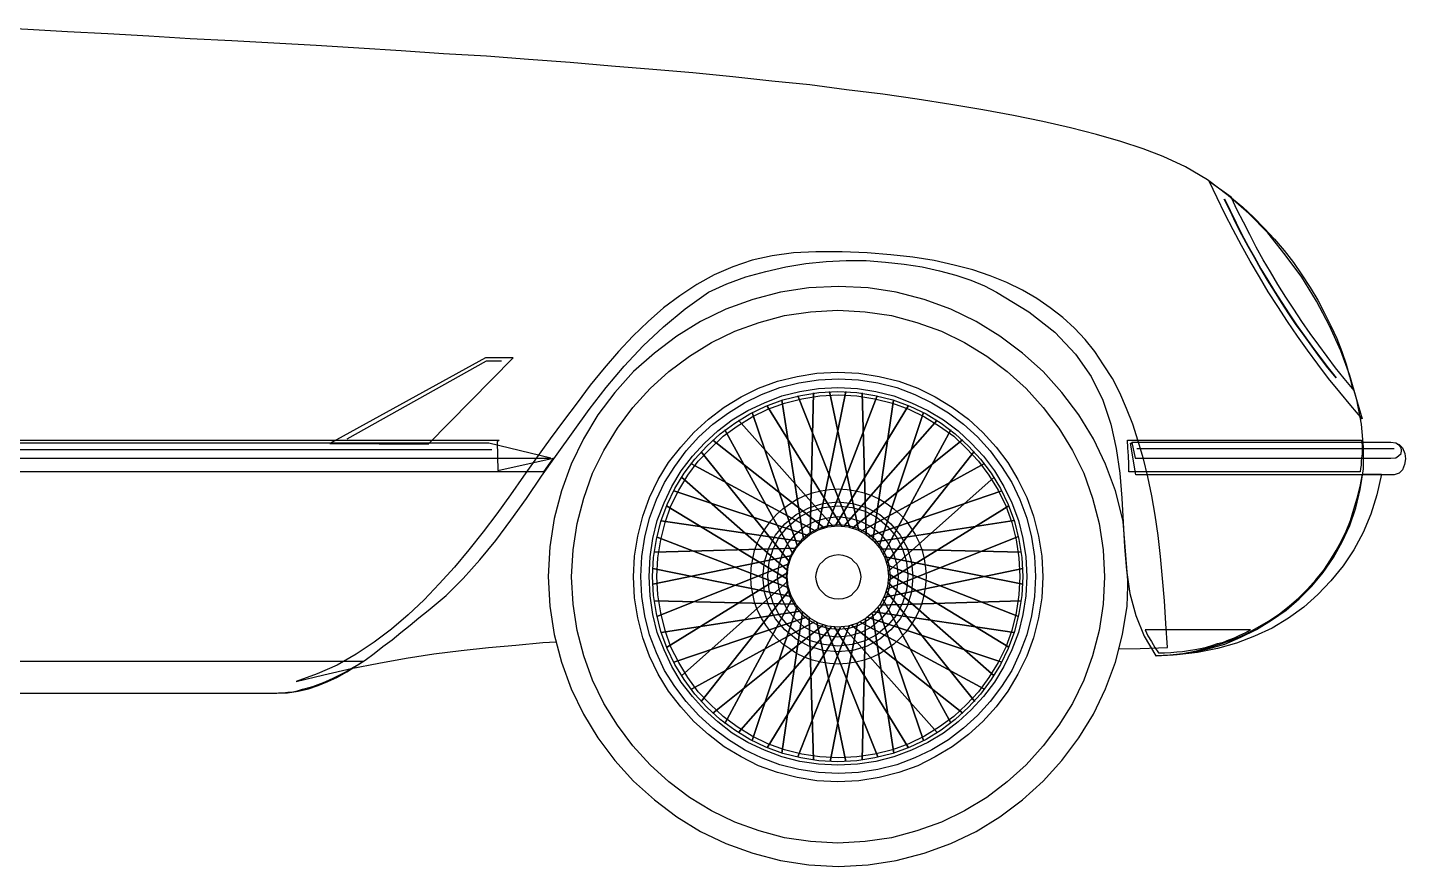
# Model space of a CAD drawing. Extents: x 9522 to 13341, y 14419 to 15540.
# Drawn here: x 11902 to 13341, y 14419 to 15295 of the extents above; entities that cross this region are included whole.
import ezdxf

# ---------------------------------------------------------------- set-up
doc = ezdxf.new("R2010")
doc.units = 0
doc.header["$LTSCALE"] = 100
doc.header["$MEASUREMENT"] = 0
doc.layers.add('LX-CAR', color=6, linetype='CONTINUOUS')

msp = doc.modelspace()

# ---------------------------------------------------------------- linework, layer by layer
at = {"layer": 'LX-CAR'}
for points in [[(10817.76, 14599.98), (12162.44, 14599.98), (12173.62, 14600.48), (12184.8, 14602), (12195.48, 14604.56), (12205.64, 14608.1), (12215.8, 14612.18), (12225.96, 14616.74), (12235.62, 14622.34), (12245.28, 14628.42), (12254.92, 14634.52), (12264.08, 14641.62), (12273.22, 14648.74), (12282.88, 14655.86), (12292.02, 14663.48), (12301.68, 14671.1), (12310.84, 14678.72), (12320.48, 14686.36), (12339.3, 14702.1), (12357.08, 14719.9), (12374.36, 14739.2), (12391.12, 14759.54), (12406.88, 14780.88), (12423.14, 14803.24), (12438.9, 14826.62), (12455.16, 14849.48), (12471.94, 14872.86), (12488.7, 14896.24), (12506.48, 14919.1), (12525.3, 14941.46), (12545.12, 14962.82), (12566.46, 14982.64), (12588.82, 15001.44), (12613.22, 15018.72), (12632.52, 15027.36), (12652.34, 15034.98), (12673.18, 15040.56), (12694.02, 15045.14), (12714.86, 15048.7), (12736.2, 15050.72), (12757.04, 15051.74), (12777.86, 15051.74), (12798.2, 15050.22), (12817.5, 15048.18), (12836.32, 15045.14), (12854.6, 15041.08), (12871.38, 15036.5), (12887.14, 15031.42), (12901.36, 15025.32), (12914.06, 15018.72), (12947.6, 14998.38), (12975.04, 14977.04), (12996.4, 14954.18), (13012.66, 14930.8), (13024.86, 14905.9), (13033.5, 14881), (13039.08, 14855.58), (13042.64, 14829.66), (13044.68, 14803.74), (13046.2, 14778.34), (13047.72, 14752.92), (13049.76, 14728.54), (13053.32, 14704.14), (13059.42, 14681.26), (13068.04, 14659.42), (13080.24, 14639.08), (13098.54, 14640.1), (13116.84, 14642.14), (13134.62, 14646.2), (13152.42, 14651.28), (13169.18, 14658.4), (13185.44, 14666.54), (13201.2, 14676.18), (13216.44, 14686.86), (13230.16, 14698.54), (13243.38, 14711.76), (13255.06, 14726), (13265.74, 14741.74), (13274.88, 14758), (13283.02, 14775.28), (13289.12, 14793.58), (13293.7, 14812.9), (13297.24, 14834.24), (13297.24, 14857.1), (13295.22, 14881), (13290.14, 14906.4), (13283.02, 14931.82), (13273.36, 14957.72), (13261.68, 14983.64), (13247.96, 15009.56), (13232.7, 15034.46), (13215.42, 15057.84), (13197.14, 15080.72), (13177.32, 15101.04), (13155.96, 15119.84), (13134.12, 15136.1), (13111.24, 15149.82), (13087.86, 15160.5), (13067.04, 15168.64), (13043.66, 15176.26), (13018.24, 15183.38), (12991.32, 15190.48), (12962.34, 15197.1), (12931.86, 15203.18), (12899.84, 15209.28), (12866.3, 15214.88), (12831.22, 15220.46), (12795.14, 15225.56), (12757.54, 15230.12), (12718.92, 15235.2), (12679.28, 15239.28), (12638.62, 15243.84), (12596.94, 15247.92), (12555.28, 15251.46), (12512.08, 15255.02), (12468.88, 15258.58), (12425.18, 15261.64), (12381.48, 15265.2), (12336.74, 15267.74), (12292.54, 15270.78), (12248.32, 15273.82), (12203.6, 15276.38), (12159.38, 15278.92), (12115.68, 15281.46), (12071.98, 15283.48), (12028.78, 15286.02), (11986.1, 15288.56), (11943.92, 15290.6), (11902.74, 15293.14), (11862.1, 15295.18)], [(13283.52, 14920.64), (13287.08, 14916.06), (13295.72, 14886.58), (13284.04, 14900.3), (13272.34, 14914.54), (13260.66, 14928.76), (13249.48, 14943.5), (13238.8, 14958.24), (13228.14, 14972.98), (13217.96, 14988.22), (13207.8, 15003.98), (13197.64, 15019.22), (13188.5, 15034.98), (13178.84, 15051.24), (13169.68, 15067.5), (13161.06, 15083.76), (13152.42, 15100.54), (13144.28, 15117.3), (13136.14, 15134.58), (13159.02, 15118.32), (13160.54, 15115.28), (13160.54, 15114.76)], [(13151.4, 15116.28), (13157.5, 15104.1), (13163.6, 15091.38), (13169.68, 15079.18), (13176.3, 15067), (13182.9, 15055.3), (13189.5, 15043.1), (13196.62, 15031.42), (13203.74, 15019.72), (13211.36, 15008.04), (13218.98, 14996.36), (13226.6, 14984.66), (13234.74, 14973.48), (13242.88, 14962.3), (13251, 14951.12), (13259.64, 14939.94), (13268.28, 14929.28)], [(13151.9, 15116.28), (13158, 15104.1), (13164.1, 15091.38), (13170.2, 15079.18), (13176.8, 15067), (13183.42, 15055.3), (13190.02, 15043.1), (13197.14, 15031.42), (13204.24, 15019.72), (13211.88, 15008.04), (13219.5, 14996.36), (13227.12, 14984.66), (13235.24, 14973.48), (13243.38, 14962.3), (13251.5, 14951.12), (13260.14, 14939.94), (13268.78, 14929.28)], [(13159.52, 15117.3), (13171.22, 15107.64), (13182.4, 15096.98), (13193.58, 15085.8), (13204.24, 15074.1), (13214.42, 15062.42), (13224.06, 15049.72), (13232.7, 15037), (13241.34, 15023.8), (13249.48, 15010.58), (13256.6, 14996.86), (13263.2, 14983.64), (13269.3, 14970.44), (13274.38, 14956.72), (13278.96, 14943.5), (13282.5, 14930.8), (13285.56, 14918.08), (13276.92, 14928.76), (13267.78, 14939.94), (13259.14, 14951.64), (13250.5, 14963.32), (13241.34, 14975.52), (13232.7, 14988.22), (13224.58, 15000.92), (13215.94, 15013.64), (13207.8, 15026.84), (13200.18, 15040.06), (13192.56, 15052.76), (13184.94, 15065.98), (13178.32, 15079.18), (13171.72, 15091.9), (13165.12, 15104.6), (13159.52, 15117.3)], [(13041.7, 14646.31), (13063.98, 14646.72), (13092.44, 14647.72), (13090.92, 14672.62), (13089.4, 14696.52), (13087.36, 14719.9), (13085.32, 14742.76), (13082.78, 14764.62), (13079.74, 14785.96), (13076.18, 14806.28), (13072.12, 14826.1), (13067.54, 14844.9), (13061.96, 14863.2), (13056.36, 14881), (13049.76, 14897.26), (13042.64, 14913.52), (13035.02, 14928.76), (13025.86, 14943), (13016.72, 14956.72), (13006.56, 14969.42), (12995.38, 14981.1), (12983.18, 14992.28), (12969.96, 15002.46), (12956.24, 15012.1), (12941, 15020.74), (12924.74, 15028.88), (12907.46, 15036), (12889.16, 15042.1), (12869.86, 15047.18), (12849.02, 15051.74), (12826.66, 15055.3), (12803.78, 15057.84), (12778.88, 15059.88), (12752.96, 15060.9), (12725.52, 15060.9), (12702.14, 15059.88), (12679.78, 15056.82), (12658.94, 15052.26), (12638.62, 15045.14), (12619.3, 15037), (12601.02, 15026.84), (12583.22, 15015.16), (12566.46, 15002.46), (12550.2, 14988.22), (12534.44, 14972.98), (12519.2, 14956.72), (12504.46, 14939.44), (12489.72, 14921.64), (12476, 14903.36), (12461.76, 14884.54), (12448.04, 14865.74), (12433.82, 14845.92), (12420.1, 14826.62), (12406.38, 14807.3), (12392.14, 14787.48), (12377.92, 14768.68), (12363.18, 14749.88), (12347.94, 14731.58), (12332.18, 14714.3), (12316.42, 14697.54), (12299.66, 14681.78), (12282.38, 14667.04), (12264.08, 14653.32), (12245.28, 14640.62), (12225.46, 14629.44), (12204.62, 14620.3), (12182.76, 14612.18)], [(13046.2, 14779.36), (13045.68, 14782.4), (13038.06, 14811.36), (13027.9, 14839.32), (13015.2, 14865.74), (12999.96, 14890.64), (12982.16, 14914.02), (12962.86, 14935.88), (12941, 14955.18), (12917.62, 14972.98), (12892.72, 14988.22), (12866.3, 15000.92), (12838.34, 15011.1), (12809.38, 15018.72), (12779.9, 15023.28), (12748.9, 15024.82), (12717.9, 15023.28), (12688.42, 15018.72), (12659.46, 15011.1), (12631.5, 15000.92), (12605.08, 14988.22), (12580.18, 14972.98), (12556.8, 14955.18), (12534.94, 14935.88), (12515.64, 14914.02), (12497.84, 14890.64), (12482.6, 14865.74), (12469.9, 14839.32), (12459.74, 14811.36), (12452.12, 14782.4), (12447.54, 14752.92), (12446.02, 14721.92), (12447.54, 14690.92), (12452.12, 14661.44), (12459.74, 14632.48), (12469.9, 14604.56), (12482.6, 14578.12), (12497.84, 14553.22), (12515.64, 14529.84), (12534.94, 14508), (12556.8, 14488.68), (12580.18, 14470.9), (12605.08, 14455.64), (12631.5, 14442.94), (12659.46, 14432.78), (12688.42, 14425.16), (12717.9, 14420.58), (12748.9, 14419.06), (12779.9, 14420.58), (12809.38, 14425.16), (12838.34, 14432.78), (12866.3, 14442.94), (12892.72, 14455.64), (12917.62, 14470.9), (12941, 14488.68), (12962.86, 14508), (12982.16, 14529.84), (12999.96, 14553.22), (13015.2, 14578.12), (13027.9, 14604.56), (13038.06, 14632.48), (13045.68, 14661.44), (13050.26, 14690.92), (13051.28, 14711.76), (13051.28, 14717.86), (13046.2, 14779.36)], [(12748.4, 14999.9), (12776.86, 14998.38), (12804.3, 14994.32), (12830.72, 14987.2), (12856.64, 14978.06), (12880.52, 14966.36), (12903.9, 14952.14), (12925.24, 14935.88), (12945.06, 14918.08), (12962.86, 14898.26), (12979.12, 14876.92), (12993.34, 14853.54), (13005.04, 14829.66), (13014.18, 14803.74), (13021.3, 14777.32), (13025.36, 14749.88), (13026.88, 14721.42), (13025.36, 14692.96), (13021.3, 14665.52), (13014.18, 14639.08), (13005.04, 14613.7), (12993.34, 14589.3), (12979.12, 14566.44), (12962.86, 14545.1), (12945.06, 14525.28), (12925.24, 14507.48), (12903.9, 14491.22), (12880.52, 14477), (12856.64, 14465.3), (12830.72, 14456.16), (12804.3, 14449.04), (12776.86, 14444.98), (12748.4, 14443.46), (12719.94, 14444.98), (12692.48, 14449.04), (12666.06, 14456.16), (12640.66, 14465.3), (12616.26, 14477), (12593.4, 14491.22), (12572.04, 14507.48), (12552.22, 14525.28), (12534.44, 14545.1), (12518.18, 14566.44), (12503.94, 14589.3), (12492.26, 14613.7), (12483.12, 14639.08), (12476, 14665.52), (12471.94, 14692.96), (12470.4, 14721.42), (12471.94, 14749.88), (12476, 14777.32), (12483.12, 14803.74), (12492.26, 14829.66), (12503.94, 14853.54), (12518.18, 14876.92), (12534.44, 14898.26), (12552.22, 14918.08), (12572.04, 14935.88), (12593.4, 14952.14), (12616.26, 14966.36), (12640.66, 14978.06), (12666.06, 14987.2), (12692.48, 14994.32), (12719.94, 14998.38), (12748.4, 14999.9)], [(12320.48, 14860.16), (12409.42, 14950.1), (12380.46, 14950.1), (12217.84, 14860.66), (12320.48, 14860.16)], [(12236.12, 14865.74), (12381.48, 14947.06), (12397.22, 14947.06)], [(12748.4, 14935.36), (12770.24, 14934.36), (12791.58, 14930.8), (12811.92, 14925.72), (12831.74, 14918.6), (12850.04, 14909.46), (12867.82, 14898.78), (12884.58, 14886.08), (12899.84, 14872.36), (12913.56, 14857.1), (12925.76, 14840.84), (12936.42, 14823.06), (12945.58, 14804.26), (12952.68, 14784.94), (12957.78, 14764.1), (12961.32, 14743.26), (12962.34, 14721.42), (12961.32, 14699.56), (12957.78, 14678.72), (12952.68, 14657.9), (12945.58, 14638.58), (12936.42, 14619.8), (12925.76, 14602), (12913.56, 14585.74), (12899.84, 14570.5), (12884.58, 14556.78), (12867.82, 14544.08), (12850.04, 14533.4), (12831.74, 14524.26), (12811.92, 14517.14), (12791.58, 14512.06), (12770.24, 14508.5), (12748.4, 14507.48), (12726.54, 14508.5), (12705.7, 14512.06), (12685.38, 14517.14), (12665.56, 14524.26), (12647.26, 14533.4), (12629.48, 14544.08), (12613.22, 14556.78), (12597.96, 14570.5), (12584.24, 14585.74), (12571.54, 14602), (12560.86, 14619.8), (12551.72, 14638.58), (12544.6, 14657.9), (12539.52, 14678.72), (12535.96, 14699.56), (12534.94, 14721.42), (12535.96, 14743.26), (12539.52, 14764.1), (12544.6, 14784.94), (12551.72, 14804.26), (12560.86, 14823.06), (12571.54, 14840.84), (12584.24, 14857.1), (12597.96, 14872.36), (12613.22, 14886.08), (12629.48, 14898.78), (12647.26, 14909.46), (12665.56, 14918.6), (12685.38, 14925.72), (12705.7, 14930.8), (12726.54, 14934.36), (12748.4, 14935.36)], [(12748.9, 14928.26), (12769.74, 14927.24), (12790.06, 14924.18), (12809.88, 14919.1), (12828.68, 14912), (12846.48, 14903.36), (12863.76, 14892.68), (12879.5, 14881), (12894.24, 14867.78), (12907.46, 14853.04), (12919.14, 14836.78), (12929.82, 14820), (12938.46, 14802.22), (12945.58, 14782.9), (12950.66, 14763.08), (12953.7, 14742.76), (12954.72, 14721.92), (12953.7, 14701.08), (12950.66, 14680.76), (12945.58, 14660.94), (12938.46, 14642.14), (12929.82, 14623.86), (12919.14, 14607.1), (12907.46, 14591.34), (12894.24, 14576.6), (12879.5, 14563.38), (12863.76, 14551.18), (12846.48, 14541.02), (12828.68, 14532.38), (12809.88, 14525.28), (12790.06, 14520.18), (12769.74, 14517.14), (12748.9, 14516.12), (12728.06, 14517.14), (12707.74, 14520.18), (12687.92, 14525.28), (12668.6, 14532.38), (12650.82, 14541.02), (12634.04, 14551.18), (12617.78, 14563.38), (12603.04, 14576.6), (12589.84, 14591.34), (12578.14, 14607.1), (12567.48, 14623.86), (12558.84, 14642.14), (12551.72, 14660.94), (12546.64, 14680.76), (12543.58, 14701.08), (12542.58, 14721.92), (12543.58, 14742.76), (12546.64, 14763.08), (12551.72, 14782.9), (12558.84, 14802.22), (12567.48, 14820), (12578.14, 14836.78), (12589.84, 14853.04), (12603.04, 14867.78), (12617.78, 14881), (12634.04, 14892.68), (12650.82, 14903.36), (12668.6, 14912), (12687.92, 14919.1), (12707.74, 14924.18), (12728.06, 14927.24), (12748.9, 14928.26)], [(12748.4, 14919.1), (12768.72, 14918.08), (12788.04, 14915.04), (12806.84, 14910.46), (12825.12, 14903.36), (12842.4, 14895.22), (12858.68, 14885.56), (12873.92, 14873.88), (12887.64, 14861.18), (12900.34, 14847.44), (12912.04, 14832.2), (12921.68, 14815.94), (12929.82, 14798.66), (12936.94, 14780.36), (12941.5, 14761.56), (12944.56, 14742.26), (12945.58, 14721.92), (12944.56, 14701.6), (12941.5, 14682.28), (12936.94, 14663.48), (12929.82, 14645.18), (12921.68, 14627.9), (12912.04, 14611.66), (12900.34, 14596.42), (12887.64, 14582.7), (12873.92, 14570), (12858.68, 14558.3), (12842.4, 14548.64), (12825.12, 14540.52), (12806.84, 14533.4), (12788.04, 14528.82), (12768.72, 14525.78), (12748.4, 14524.76), (12728.06, 14525.78), (12708.76, 14528.82), (12689.94, 14533.4), (12671.66, 14540.52), (12654.38, 14548.64), (12638.12, 14558.3), (12622.86, 14570), (12609.14, 14582.7), (12596.44, 14596.42), (12584.76, 14611.66), (12575.1, 14627.9), (12566.96, 14645.18), (12559.84, 14663.48), (12555.28, 14682.28), (12552.22, 14701.6), (12551.22, 14721.92), (12552.22, 14742.26), (12555.28, 14761.56), (12559.84, 14780.36), (12566.96, 14798.66), (12575.1, 14815.94), (12584.76, 14832.2), (12596.44, 14847.44), (12609.14, 14861.18), (12622.86, 14873.88), (12638.12, 14885.56), (12654.38, 14895.22), (12671.66, 14903.36), (12689.94, 14910.46), (12708.76, 14915.04), (12728.06, 14918.08), (12748.4, 14919.1)], [(12748.4, 14915.04), (12768.22, 14914.02), (12787.02, 14910.98), (12805.82, 14906.4), (12823.6, 14899.8), (12840.38, 14891.66), (12856.14, 14882), (12870.86, 14870.82), (12884.58, 14858.12), (12897.3, 14844.4), (12908.48, 14829.66), (12918.14, 14813.9), (12926.26, 14797.14), (12932.86, 14779.36), (12937.44, 14760.54), (12940.5, 14741.74), (12941.5, 14721.92), (12940.5, 14702.1), (12937.44, 14683.3), (12932.86, 14664.5), (12926.26, 14646.72), (12918.14, 14629.94), (12908.48, 14614.2), (12897.3, 14598.96), (12884.58, 14585.24), (12870.86, 14572.54), (12856.14, 14561.36), (12840.38, 14551.7), (12823.6, 14543.56), (12805.82, 14536.96), (12787.02, 14532.38), (12768.22, 14529.34), (12748.4, 14528.32), (12728.58, 14529.34), (12709.76, 14532.38), (12690.96, 14536.96), (12673.18, 14543.56), (12656.4, 14551.7), (12640.66, 14561.36), (12625.4, 14572.54), (12611.68, 14585.24), (12598.98, 14598.96), (12587.8, 14614.2), (12578.14, 14629.94), (12570.02, 14646.72), (12563.4, 14664.5), (12558.84, 14683.3), (12555.78, 14702.1), (12554.76, 14721.92), (12555.78, 14741.74), (12558.84, 14760.54), (12563.4, 14779.36), (12570.02, 14797.14), (12578.14, 14813.9), (12587.8, 14829.66), (12598.98, 14844.4), (12611.68, 14858.12), (12625.4, 14870.82), (12640.66, 14882), (12656.4, 14891.66), (12673.18, 14899.8), (12690.96, 14906.4), (12709.76, 14910.98), (12728.58, 14914.02), (12748.4, 14915.04)], [(12748.9, 14911.48), (12768.22, 14910.46), (12787.02, 14907.42), (12805.32, 14902.84), (12822.58, 14896.74), (12838.86, 14888.62), (12854.6, 14878.96), (12869.34, 14868.28), (12882.56, 14855.58), (12895.26, 14842.36), (12905.94, 14827.64), (12915.58, 14811.88), (12923.72, 14795.62), (12929.82, 14778.34), (12934.4, 14760.04), (12937.44, 14741.24), (12938.46, 14721.92), (12937.44, 14702.62), (12934.4, 14683.8), (12929.82, 14665.52), (12923.72, 14648.24), (12915.58, 14631.98), (12905.94, 14616.24), (12895.26, 14601.5), (12882.56, 14588.28), (12869.34, 14575.58), (12854.6, 14564.92), (12838.86, 14555.26), (12822.58, 14547.12), (12805.32, 14541.02), (12787.02, 14536.46), (12768.22, 14533.4), (12748.9, 14532.38), (12729.58, 14533.4), (12710.78, 14536.46), (12692.48, 14541.02), (12675.22, 14547.12), (12658.94, 14555.26), (12643.2, 14564.92), (12628.46, 14575.58), (12615.24, 14588.28), (12602.54, 14601.5), (12591.86, 14616.24), (12582.22, 14631.98), (12574.08, 14648.24), (12567.98, 14665.52), (12563.4, 14683.8), (12560.36, 14702.62), (12559.34, 14721.92), (12560.36, 14741.24), (12563.4, 14760.04), (12567.98, 14778.34), (12574.08, 14795.62), (12582.22, 14811.88), (12591.86, 14827.64), (12602.54, 14842.36), (12615.24, 14855.58), (12628.46, 14868.28), (12643.2, 14878.96), (12658.94, 14888.62), (12675.22, 14896.74), (12692.48, 14902.84), (12710.78, 14907.42), (12729.58, 14910.46), (12748.9, 14911.48)], [(12689.94, 14905.9), (12712.3, 14761.06), (12689.94, 14905.9)], [(12761.1, 14772.74), (12706.72, 14910.46), (12761.1, 14772.74)], [(12722.98, 14913.52), (12719.42, 14766.64), (12722.98, 14913.52)], [(12756.52, 14915.04), (12727.56, 14771.22), (12756.52, 14915.04)], [(12789.56, 14910.46), (12736.7, 14773.76), (12789.56, 14910.46)], [(12770.24, 14769.7), (12739.76, 14915.04), (12770.24, 14769.7)], [(12777.86, 14765.12), (12773.8, 14913.52), (12777.86, 14765.12)], [(12784.98, 14759.54), (12806.32, 14905.9), (12784.98, 14759.54)], [(12658.94, 14893.18), (12705.7, 14754.44), (12658.94, 14893.18)], [(12752.46, 14774.26), (12674.2, 14900.3), (12752.46, 14774.26)], [(12822.08, 14900.3), (12745.86, 14775.28), (12822.08, 14900.3)], [(12791.08, 14752.42), (12837.84, 14893.18), (12791.08, 14752.42)], [(12743.3, 14774.26), (12644.72, 14885.06), (12743.3, 14774.26)], [(12852.06, 14885.06), (12755, 14774.78), (12852.06, 14885.06)], [(10695.28, 14831.18), (10692.74, 14839.32), (10690.2, 14847.96), (10687.66, 14856.08), (10685.12, 14864.22), (12394.68, 14864.22), (12394.18, 14863.72), (12393.66, 14863.72), (12393.16, 14863.2), (12392.66, 14862.7), (12393.16, 14832.72), (12451.1, 14845.42), (12448.56, 14841.86), (12446.02, 14838.3), (12443.48, 14834.74), (12440.94, 14831.18), (10695.28, 14831.18)], [(12734.16, 14772.74), (12617.78, 14864.22), (12734.16, 14772.74)], [(12630.48, 14874.9), (12701.12, 14746.32), (12630.48, 14874.9)], [(12878.5, 14864.72), (12764.14, 14772.74), (12878.5, 14864.72)], [(12795.66, 14744.8), (12866.3, 14874.9), (12795.66, 14744.8)], [(13052.3, 14831.18), (13052.3, 14839.32), (13051.78, 14847.96), (13051.28, 14856.08), (13050.78, 14864.22), (13295.22, 14864.22), (13295.72, 14859.14), (13295.72, 14854.56), (13295.72, 14850), (13295.22, 14845.92), (13294.7, 14842.36), (13294.7, 14838.3), (13294.2, 14834.74), (13293.7, 14831.18), (13052.3, 14831.18)], [(13332.32, 14860.16), (13334.34, 14859.64), (13337.9, 14856.08), (13340.44, 14850.5), (13340.96, 14844.9), (13339.94, 14838.82), (13337.9, 14833.22), (13334.34, 14829.66), (13329.26, 14828.14), (13059.42, 14828.14), (13053.82, 14861.18), (13055.34, 14861.18), (13055.34, 14861.68)], [(13058.9, 14845.42), (13325.7, 14845.42), (13330.78, 14845.92), (13333.84, 14847.96), (13336.38, 14850.5), (13336.88, 14853.54), (13336.38, 14856.6), (13334.34, 14859.14), (13330.78, 14861.18), (13325.7, 14861.68), (13055.34, 14861.68), (13058.9, 14845.42)], [(10680.04, 14845.42), (12448.56, 14845.42), (12384.02, 14861.18), (10723.24, 14861.18), (10680.04, 14845.42)], [(10731.36, 14854.56), (12387.06, 14854.56)], [(12605.58, 14852.02), (12697.58, 14737.68), (12605.58, 14852.02)], [(12799.22, 14736.16), (12890.68, 14852.54), (12799.22, 14736.16)], [(13329.26, 14855.08), (13060.42, 14855.08)], [(12725.52, 14769.18), (12594.92, 14839.82), (12725.52, 14769.18)], [(12901.36, 14839.82), (12772.78, 14769.18), (12901.36, 14839.82)], [(12585.26, 14825.6), (12695.54, 14728.54), (12585.26, 14825.6)], [(12800.74, 14727), (12911.52, 14825.6), (12800.74, 14727)], [(13080.76, 14639.08), (13094.98, 14640.1), (13108.7, 14641.62), (13122.94, 14644.16), (13136.14, 14647.72), (13149.36, 14651.8), (13162.06, 14656.36), (13174.78, 14661.96), (13186.46, 14668.56), (13198.14, 14675.18), (13209.32, 14682.8), (13219.5, 14690.92), (13229.66, 14699.56), (13238.8, 14708.72), (13247.44, 14718.36), (13255.58, 14728.54), (13262.7, 14739.2), (13268.78, 14748.86), (13273.88, 14758.52), (13278.96, 14769.18), (13283.52, 14780.36), (13287.08, 14792.06), (13290.64, 14803.74), (13293.7, 14815.94), (13296.24, 14828.64), (13316.06, 14828.64), (13310.96, 14807.3), (13304.88, 14786.98), (13296.74, 14767.66), (13287.08, 14749.88), (13275.9, 14733.1), (13263.2, 14717.36), (13249.48, 14703.12), (13234.74, 14689.9), (13218.98, 14678.22), (13201.7, 14668.06), (13183.42, 14659.42), (13164.6, 14652.3), (13144.78, 14646.72), (13123.96, 14642.64), (13102.6, 14640.1), (13080.76, 14639.08)], [(12717.4, 14764.62), (12577.12, 14811.36), (12717.4, 14764.62)], [(12748.9, 14813.4), (12758.04, 14812.9), (12767.2, 14811.36), (12775.84, 14809.34), (12784.48, 14806.28), (12792.6, 14802.22), (12799.72, 14797.64), (12806.84, 14792.56), (12813.44, 14786.46), (12819.54, 14779.86), (12824.62, 14772.74), (12829.2, 14765.62), (12833.26, 14757.5), (12836.32, 14748.86), (12838.34, 14740.22), (12839.86, 14731.08), (12840.38, 14721.92), (12839.86, 14712.78), (12838.34, 14703.62), (12836.32, 14694.98), (12833.26, 14686.36), (12829.2, 14678.22), (12824.62, 14671.1), (12819.54, 14663.98), (12813.44, 14657.38), (12806.84, 14651.28), (12799.72, 14646.2), (12792.6, 14641.62), (12784.48, 14637.56), (12775.84, 14634.52), (12767.2, 14632.48), (12758.04, 14630.96), (12748.9, 14630.44), (12739.76, 14630.96), (12730.6, 14632.48), (12721.96, 14634.52), (12713.32, 14637.56), (12705.2, 14641.62), (12698.08, 14646.2), (12690.96, 14651.28), (12684.36, 14657.38), (12678.26, 14663.98), (12673.18, 14671.1), (12668.6, 14678.22), (12664.54, 14686.36), (12661.48, 14694.98), (12659.46, 14703.62), (12657.94, 14712.78), (12657.42, 14721.92), (12657.94, 14731.08), (12659.46, 14740.22), (12661.48, 14748.86), (12664.54, 14757.5), (12668.6, 14765.62), (12673.18, 14772.74), (12678.26, 14779.86), (12684.36, 14786.46), (12690.96, 14792.56), (12698.08, 14797.64), (12705.2, 14802.22), (12713.32, 14806.28), (12721.96, 14809.34), (12730.6, 14811.36), (12739.76, 14812.9), (12748.9, 14813.4)], [(12919.66, 14811.36), (12780.92, 14764.1), (12919.66, 14811.36)], [(12569.5, 14795.62), (12695.04, 14719.38), (12569.5, 14795.62)], [(12748.4, 14799.68), (12764.14, 14798.16), (12778.88, 14793.58), (12792.1, 14786.46), (12803.78, 14776.82), (12813.44, 14765.12), (12820.56, 14751.9), (12825.12, 14737.18), (12826.66, 14721.42), (12825.12, 14705.66), (12820.56, 14690.92), (12813.44, 14677.72), (12803.78, 14666.02), (12792.1, 14656.36), (12778.88, 14649.26), (12764.14, 14644.68), (12748.4, 14643.16), (12732.64, 14644.68), (12717.9, 14649.26), (12704.68, 14656.36), (12693, 14666.02), (12683.34, 14677.72), (12676.22, 14690.92), (12671.66, 14705.66), (12670.12, 14721.42), (12671.66, 14737.18), (12676.22, 14751.9), (12683.34, 14765.12), (12693, 14776.82), (12704.68, 14786.46), (12717.9, 14793.58), (12732.64, 14798.16), (12748.4, 14799.68)], [(12748.4, 14795.62), (12763.12, 14794.08), (12776.86, 14790.02), (12789.56, 14783.42), (12800.22, 14774.26), (12809.38, 14763.6), (12815.98, 14750.9), (12820.04, 14737.18), (12821.58, 14722.44), (12820.04, 14707.7), (12815.98, 14693.98), (12809.38, 14681.26), (12800.22, 14670.6), (12789.56, 14661.44), (12776.86, 14654.84), (12763.12, 14650.78), (12748.4, 14649.26), (12733.66, 14650.78), (12719.94, 14654.84), (12707.22, 14661.44), (12696.56, 14670.6), (12687.4, 14681.26), (12680.8, 14693.98), (12676.74, 14707.7), (12675.22, 14722.44), (12676.74, 14737.18), (12680.8, 14750.9), (12687.4, 14763.6), (12696.56, 14774.26), (12707.22, 14783.42), (12719.94, 14790.02), (12733.66, 14794.08), (12748.4, 14795.62)], [(12800.74, 14717.86), (12926.76, 14795.62), (12800.74, 14717.86)], [(12710.78, 14758.52), (12563.92, 14779.86), (12710.78, 14758.52)], [(12748.4, 14784.44), (12761.1, 14782.9), (12772.78, 14779.36), (12783.46, 14773.76), (12793.12, 14766.14), (12800.74, 14756.48), (12806.32, 14745.8), (12809.88, 14734.12), (12811.4, 14721.42), (12809.88, 14708.72), (12806.32, 14697.02), (12800.74, 14686.36), (12793.12, 14677.2), (12783.46, 14669.08), (12772.78, 14663.48), (12761.1, 14659.92), (12748.4, 14658.4), (12735.68, 14659.92), (12724, 14663.48), (12713.32, 14669.08), (12704.18, 14677.2), (12696.04, 14686.36), (12690.46, 14697.02), (12686.9, 14708.72), (12685.38, 14721.42), (12686.9, 14734.12), (12690.46, 14745.8), (12696.04, 14756.48), (12704.18, 14766.14), (12713.32, 14773.76), (12724, 14779.36), (12735.68, 14782.9), (12748.4, 14784.44)], [(12748.9, 14775.8), (12737.72, 14774.78), (12727.56, 14771.72), (12718.4, 14766.64), (12710.28, 14760.04), (12703.68, 14751.9), (12698.58, 14742.76), (12695.54, 14732.6), (12694.52, 14721.42), (12695.54, 14710.24), (12698.58, 14700.08), (12703.68, 14690.92), (12710.28, 14682.8), (12718.4, 14676.18), (12727.56, 14671.1), (12737.72, 14668.06), (12748.9, 14667.04), (12760.08, 14668.06), (12770.24, 14671.1), (12779.4, 14676.18), (12787.52, 14682.8), (12794.12, 14690.92), (12799.22, 14700.08), (12802.26, 14710.24), (12803.28, 14721.42), (12802.26, 14732.6), (12799.22, 14742.76), (12794.12, 14751.9), (12787.52, 14760.04), (12779.4, 14766.64), (12770.24, 14771.72), (12760.08, 14774.78), (12748.9, 14775.8)], [(12932.36, 14780.36), (12787.52, 14758), (12932.36, 14780.36)], [(12559.84, 14763.08), (12696.04, 14710.24), (12559.84, 14763.08)], [(12748.4, 14774.78), (12759.06, 14773.76), (12768.72, 14770.72), (12777.86, 14765.62), (12785.5, 14759.02), (12792.1, 14751.4), (12797.18, 14742.26), (12800.22, 14732.6), (12801.24, 14721.92), (12800.22, 14711.26), (12797.18, 14701.6), (12792.1, 14692.44), (12785.5, 14684.82), (12777.86, 14678.22), (12768.72, 14673.14), (12759.06, 14670.08), (12748.4, 14669.08), (12737.72, 14670.08), (12728.06, 14673.14), (12718.92, 14678.22), (12711.3, 14684.82), (12704.68, 14692.44), (12699.6, 14701.6), (12696.56, 14711.26), (12695.54, 14721.92), (12696.56, 14732.6), (12699.6, 14742.26), (12704.68, 14751.4), (12711.3, 14759.02), (12718.92, 14765.62), (12728.06, 14770.72), (12737.72, 14773.76), (12748.4, 14774.78)], [(12799.22, 14708.72), (12936.94, 14763.6), (12799.22, 14708.72)], [(12704.68, 14751.4), (12556.8, 14747.34), (12704.68, 14751.4)], [(12939.98, 14747.34), (12793.12, 14750.9), (12939.98, 14747.34)], [(12700.62, 14743.78), (12555.28, 14713.8), (12700.62, 14743.78)], [(12697.06, 14735.14), (12559.34, 14680.26), (12697.06, 14735.14)], [(12748.9, 14744.8), (12753.48, 14744.28), (12758.04, 14742.76), (12762.12, 14740.72), (12765.16, 14737.68), (12768.22, 14734.62), (12770.24, 14730.56), (12771.76, 14726), (12772.28, 14721.42), (12771.76, 14716.84), (12770.24, 14712.26), (12768.22, 14708.2), (12765.16, 14705.16), (12762.12, 14702.1), (12758.04, 14700.08), (12753.48, 14698.54), (12748.9, 14698.04), (12744.32, 14698.54), (12739.76, 14700.08), (12735.68, 14702.1), (12732.64, 14705.16), (12729.58, 14708.2), (12727.56, 14712.26), (12726.04, 14716.84), (12725.52, 14721.42), (12726.04, 14726), (12727.56, 14730.56), (12729.58, 14734.62), (12732.64, 14737.68), (12735.68, 14740.72), (12739.76, 14742.76), (12744.32, 14744.28), (12748.9, 14744.8)], [(12941.5, 14713.8), (12797.68, 14742.26), (12941.5, 14713.8)], [(12936.94, 14680.26), (12800.22, 14733.62), (12936.94, 14680.26)], [(12555.28, 14730.06), (12699.1, 14701.08), (12555.28, 14730.06)], [(12696.04, 14726), (12569.5, 14647.72), (12696.04, 14726)], [(12796.16, 14700.08), (12941.5, 14730.06), (12796.16, 14700.08)], [(12926.76, 14648.24), (12801.76, 14724.46), (12926.76, 14648.24)], [(12696.04, 14716.84), (12585.26, 14618.28), (12696.04, 14716.84)], [(12697.58, 14707.7), (12605.58, 14591.34), (12697.58, 14707.7)], [(12891.2, 14591.34), (12799.22, 14706.18), (12891.2, 14591.34)], [(12911.52, 14618.28), (12801.24, 14714.8), (12911.52, 14618.28)], [(12556.8, 14696.52), (12703.16, 14692.96), (12556.8, 14696.52)], [(12700.62, 14699.06), (12630.48, 14568.46), (12700.62, 14699.06)], [(12705.7, 14690.92), (12658.94, 14550.68), (12705.7, 14690.92)], [(12837.84, 14550.68), (12790.58, 14689.4), (12837.84, 14550.68)], [(12791.58, 14691.94), (12939.98, 14696.52), (12791.58, 14691.94)], [(12866.3, 14568.98), (12795.66, 14697.54), (12866.3, 14568.98)], [(12563.92, 14663.48), (12709.26, 14685.84), (12563.92, 14663.48)], [(12577.12, 14632.48), (12715.86, 14679.24), (12577.12, 14632.48)], [(12595.42, 14604.04), (12723.48, 14674.66), (12595.42, 14604.04)], [(12711.3, 14684.32), (12689.94, 14537.46), (12711.3, 14684.32)], [(12718.4, 14678.22), (12722.98, 14530.36), (12718.4, 14678.22)], [(12771.26, 14674.66), (12901.36, 14604.04), (12771.26, 14674.66)], [(12773.8, 14530.36), (12777.36, 14677.2), (12773.8, 14530.36)], [(12778.88, 14679.24), (12919.66, 14632.48), (12778.88, 14679.24)], [(12806.84, 14537.46), (12784.48, 14682.8), (12806.84, 14537.46)], [(12786, 14684.82), (12932.36, 14663.48), (12786, 14684.82)], [(12617.78, 14579.14), (12732.64, 14671.1), (12617.78, 14579.14)], [(12644.72, 14558.82), (12741.28, 14669.08), (12644.72, 14558.82)], [(12674.7, 14543.06), (12750.94, 14668.56), (12674.7, 14543.06)], [(12706.72, 14533.4), (12760.08, 14670.08), (12706.72, 14533.4)], [(12726.54, 14674.16), (12756.52, 14528.82), (12726.54, 14674.16)], [(12735.18, 14670.6), (12790.06, 14533.4), (12735.18, 14670.6)], [(12740.26, 14528.82), (12768.72, 14672.62), (12740.26, 14528.82)], [(12744.32, 14669.58), (12822.08, 14543.06), (12744.32, 14669.58)], [(12753.48, 14669.58), (12852.06, 14558.82), (12753.48, 14669.58)], [(12762.62, 14671.1), (12879, 14579.14), (12762.62, 14671.1)], [(13069.06, 14666.02), (13072.12, 14659.92), (13075.68, 14653.82), (13079.22, 14647.72), (13083.3, 14642.14), (13089.4, 14642.14), (13096, 14642.64), (13102.1, 14643.16), (13108.2, 14643.66), (13114.3, 14644.68), (13120.9, 14645.7), (13127, 14646.72), (13133.1, 14648.24), (13138.68, 14649.76), (13144.78, 14651.8), (13150.88, 14653.32), (13156.48, 14655.86), (13162.58, 14657.9), (13168.16, 14660.44), (13173.76, 14662.98), (13179.34, 14666.02), (13069.06, 14666.02)], [(12182.76, 14612.18), (12211.74, 14619.28), (12240.2, 14625.88), (12269.16, 14631.46), (12297.62, 14636.54), (12326.58, 14641.12), (12355.04, 14644.68), (12383.5, 14647.72), (12411.96, 14650.26), (12440.42, 14652.8), (12454.2, 14653.55)], [(10798.44, 14599.98), (12164.46, 14600.48), (12169.04, 14600.48), (12174.12, 14601), (12179.2, 14601.5), (12184.28, 14602.52), (12189.38, 14604.04), (12194.96, 14605.56), (12200.04, 14607.1), (12205.64, 14609.12), (12211.22, 14611.16), (12216.82, 14613.7), (12222.92, 14616.24), (12228.5, 14619.28), (12234.6, 14622.34), (12240.2, 14625.88), (12246.3, 14629.44), (12252.38, 14632.98), (10720.7, 14632.98)]]:
    msp.add_lwpolyline(points, dxfattribs=at)

doc.saveas('drawing.dxf')
